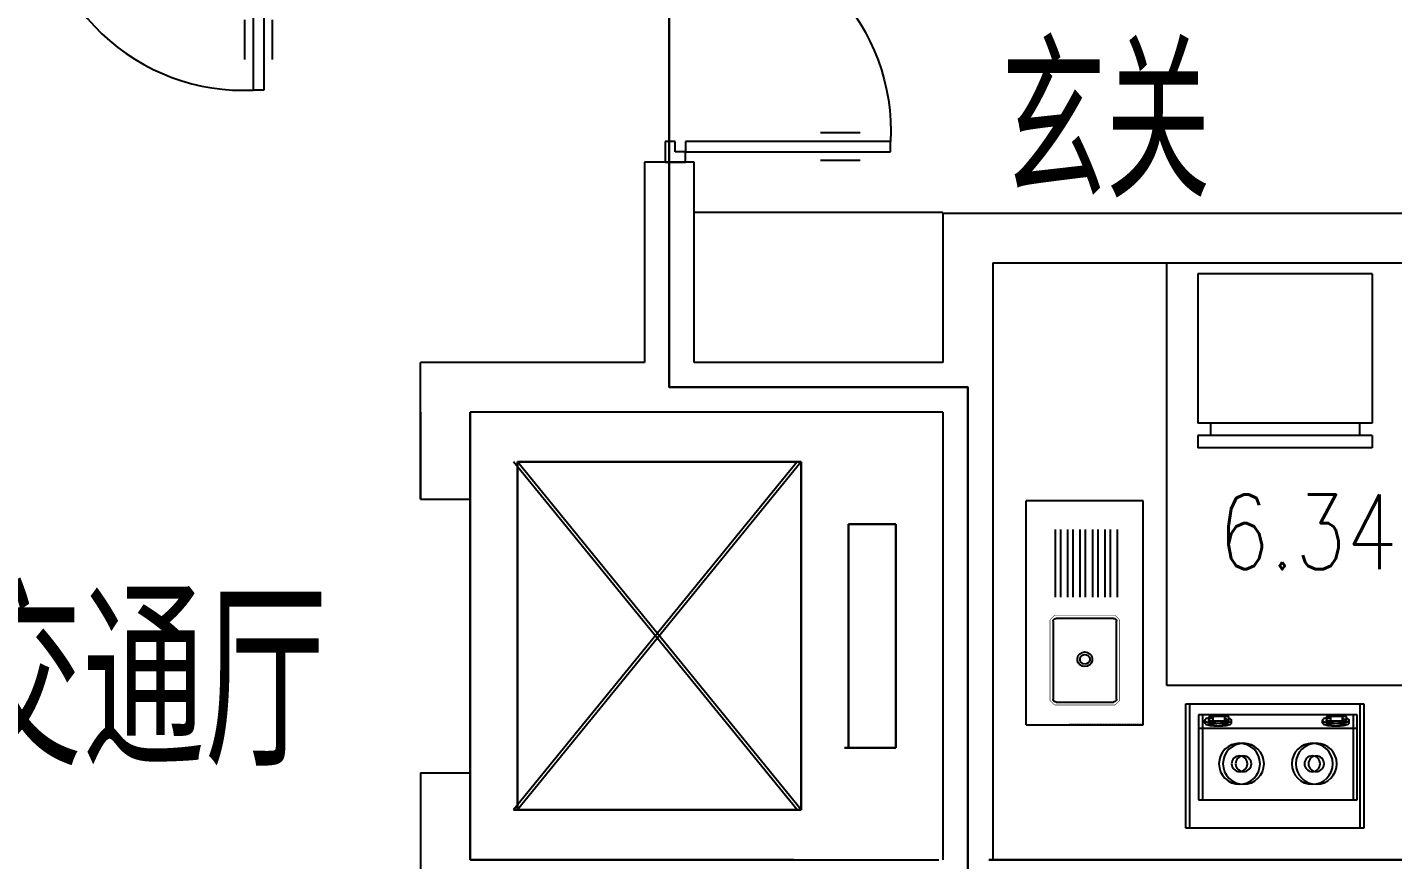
# Model space of a CAD drawing. Header units: millimetres. Extents: x 1143 to 39838, y 578 to 35727.
# Drawn here: x 19792 to 25281, y 17939 to 21287 of the extents above; entities that cross this region are included whole.
import ezdxf
from ezdxf.enums import TextEntityAlignment as Align

# ---------------------------------------------------------------- set-up
doc = ezdxf.new("R2010")
doc.units = ezdxf.units.MM
doc.linetypes.add('HIDDEN', pattern=[7.5, 5, -2.5])
for name, color, linetype in [('3', 7, 'Continuous'), ('JJ', 8, 'Continuous'), ('PUB_TEXT', 7, 'Continuous'), ('PUB_WINDW', 7, 'Continuous'), ('STAIR', 2, 'Continuous'), ('T', 7, 'Continuous'), ('WALL', 255, 'Continuous'), ('WINDOW', 2, 'Continuous')]:
    doc.layers.add(name, color=color, linetype=linetype)
doc.styles.add('DIM_FONT', font='SIMPLEX', dxfattribs={"width": 0.8})
doc.styles.add('HZ', font='txt', dxfattribs={"width": 0.7, "height": 5, "bigfont": 'hztxt'})
doc.styles.get("Standard").update_dxf_attribs({"font": 'arial.ttf'})
doc.styles.add('STYLE1', font='swissko.ttf', dxfattribs={"width": 0.8})

# ---------------------------------------------------------------- blocks, each defined once
blk = doc.blocks.new('A$C373F3183')
at = {"layer": 'JJ', "linetype": 'Continuous'}
for p, q in [((0, 650), (0, 700)), ((700, 700), (0, 700)), ((700, 650), (700, 700)), ((700, 650), (0, 650)), ((50, 600), (50, 650)), ((650, 600), (650, 650)), ((0, 0), (0, 600)), ((700, 600), (0, 600)), ((700, 0), (700, 600)), ((700, 0), (0, 0))]:
    blk.add_line(p, q, dxfattribs=at)
blk = doc.blocks.new('SC')
at = {"layer": 'JJ', "linetype": 'Continuous'}
for p, q in [((120, 427.7), (-350.6, 427.7)), ((-350.6, 427.7), (-350.6, -472.3)), ((120, 427.7), (120, -472.3)), ((-350.6, -472.3), (120, -472.3))]:
    blk.add_line(p, q, dxfattribs=at)
at = {"layer": 'JJ', "linetype": 'HIDDEN'}
blk.add_line((-350.6, 427.7), (-50.6, 427.7), dxfattribs=at)
at = {"layer": 'JJ'}
for p, q in [((0, 336.4), (-231.3, 336.4)), ((-243.5, 324.6), (-243.5, 11.8)), ((12.2, 11.8), (12.2, 324.6)), ((-231.3, 0), (0, 0)), ((-247.4, -85.6), (-247.4, -357.9)), ((-218.9, -85.6), (-218.9, -357.9)), ((-197.4, -85.6), (-197.4, -357.9)), ((-168.9, -85.6), (-168.9, -357.9)), ((-147.4, -85.6), (-147.4, -357.9)), ((-118.9, -85.6), (-118.9, -357.9)), ((-97.4, -85.6), (-97.4, -357.9)), ((-68.9, -85.6), (-68.9, -357.9)), ((-47.4, -85.6), (-47.4, -357.9)), ((-18.9, -85.6), (-18.9, -357.9)), ((2.6, -85.6), (2.6, -357.9))]:
    blk.add_line(p, q, dxfattribs=at)
for points, const_width in [([(-255.7, 330.5), (-237.4, 348.2)], 1.91), ([(-255.7, 330.5), (-255.7, 5.9)], 1.8), ([(6.1, 348.2), (-237.4, 348.2)], 2), ([(6.1, 348.2), (24.3, 330.5)], 1.91), ([(24.3, 5.9), (24.3, 330.5)], 1.8), ([(-237.4, -11.8), (-255.7, 5.9)], 1.91), ([(24.3, 5.9), (6.1, -11.8)], 1.91), ([(-237.4, -11.8), (6.1, -11.8)], 2)]:
    blk.add_lwpolyline(points, dxfattribs=dict(at, const_width=const_width))
for points in [[(-243.5, 324.6), (-242.7, 328.6), (-240.6, 332.2), (-237.4, 334.8), (-233.4, 336.2), (-231.3, 336.4)], [(0, 336.4), (4.2, 335.7), (7.8, 333.6), (10.5, 330.5), (12, 326.6), (12.2, 324.6)], [(-115.7, 194), (-105.2, 192.2), (-96.1, 187.1), (-89.3, 179.3), (-85.7, 169.6), (-85.7, 159.4), (-89.3, 149.8), (-96.1, 141.9), (-105.2, 136.8), (-115.7, 135), (-126.1, 136.8), (-135.2, 141.9), (-142, 149.8), (-145.6, 159.4), (-145.6, 169.6), (-142, 179.3), (-135.2, 187.1), (-126.1, 192.2), (-115.7, 194)], [(-115.7, 183.7), (-108.9, 182.5), (-102.9, 179.2), (-98.5, 174.1), (-96.2, 167.9), (-96.2, 161.2), (-98.5, 154.9), (-102.9, 149.8), (-108.9, 146.5), (-115.7, 145.3), (-122.4, 146.5), (-128.4, 149.8), (-132.8, 154.9), (-135.1, 161.2), (-135.1, 167.9), (-132.8, 174.1), (-128.4, 179.2), (-122.4, 182.5), (-115.7, 183.7)], [(-231.3, 0), (-235.5, 0.7), (-239.1, 2.8), (-241.8, 5.9), (-243.3, 9.8), (-243.5, 11.8)], [(12.2, 11.8), (11.4, 7.8), (9.3, 4.2), (6.1, 1.6), (2.1, 0.2), (0, 0)]]:
    blk.add_lwpolyline(points, dxfattribs=at)
blk = doc.blocks.new('ZT1')
at = {"linetype": 'Continuous'}
for p, q in [((700, 500), (0, 500)), ((0, 500), (0, 0)), ((700, 0), (700, 500)), ((0, 0), (700, 0))]:
    blk.add_line(p, q, dxfattribs=at)
for p, q in [((50.7, 386.9), (673.5, 386.9)), ((50.7, 44.5), (50.7, 386.9)), ((673.5, 386.9), (673.5, 44.5)), ((673.5, 100.2), (50.7, 100.2)), ((76.1, 76.8), (76.1, 66.3)), ((92.7, 51.8), (92.7, 68.5)), ((92.7, 68.5), (157.4, 68.5)), ((157.4, 68.5), (157.4, 51.8)), ((167.9, 77.9), (167.8, 66.2)), ((549.1, 76.8), (549.1, 66.3)), ((565.7, 68.5), (630.4, 68.5)), ((565.7, 51.8), (565.7, 68.5)), ((630.4, 68.5), (630.4, 51.8)), ((640.9, 77.9), (640.8, 66.2)), ((673.5, 44.5), (50.7, 44.5)), ((157.4, 51.8), (92.7, 51.8)), ((630.4, 51.8), (565.7, 51.8))]:
    blk.add_line(p, q)
for points in [[(76.1, 76.8, -0.259034), (78, 80.2, -0.076276), (89.5, 85.1, -0.036515), (103.1, 87.6, -0.026615), (121.9, 88.6, -0.026615), (140.8, 87.6, -0.036515), (154.3, 85.1, -0.076276), (165.9, 80.2, -0.259034), (167.8, 76.8, -0.078462), (167.6, 75.5, -0.056762)], [(76.1, 66.3, -0.259034), (78, 69.7, -0.076276), (89.5, 74.6, -0.036515), (103.1, 77.1, -0.026615), (121.9, 78.1, -0.026615), (140.8, 77.1, -0.036515), (154.3, 74.6, -0.076276), (165.9, 69.7, -0.259034), (167.8, 66.3, -0.259034), (165.9, 62.8, -0.056762), (157.4, 58.8, -0.036515)], [(92.7, 57.1, -0.008736), (89.5, 57.9, -0.076276), (78, 62.8, -0.259034), (76.1, 66.3, -0.259034)], [(549.1, 76.8, -0.259034), (551, 80.2, -0.076276), (562.5, 85.1, -0.036515), (576.1, 87.6, -0.026615), (594.9, 88.6, -0.026615), (613.8, 87.6, -0.036515), (627.3, 85.1, -0.076276), (638.9, 80.2, -0.259034), (640.8, 76.8, -0.078462), (640.6, 75.5, -0.056762)], [(549.1, 66.3, -0.259034), (551, 69.7, -0.076276), (562.5, 74.6, -0.036515), (576.1, 77.1, -0.026615), (594.9, 78.1, -0.026615), (613.8, 77.1, -0.036515), (627.3, 74.6, -0.076276), (638.9, 69.7, -0.259034), (640.8, 66.3, -0.259034), (638.9, 62.8, -0.056762), (630.4, 58.8, -0.036515)], [(565.7, 57.1, -0.008736), (562.5, 57.9, -0.076276), (551, 62.8, -0.259034), (549.1, 66.3, -0.259034)]]:
    blk.add_lwpolyline(points, format="xyb")
for centre, radius in [((215.8, 241.5), 82.5), ((508.4, 241.5), 82.5), ((215.8, 241.5), 31.6), ((508.4, 241.5), 31.6)]:
    blk.add_circle(centre, radius, dxfattribs=at)
at = {"width": 0.8, "flags": 9}
for tag in ['XSIZE', 'YSIZE']:
    blk.add_attdef(tag, (348.3, 500), '', height=0.5, dxfattribs=at)
blk = doc.blocks.new('ZT')
at = {"layer": 'JJ', "linetype": 'Continuous', "rotation": 89.99999999882102}
blk.add_blockref('ZT1', (211.4, -329.8), dxfattribs=at)
blk = doc.blocks.new('M_A23MCU')
for p, q in [((-0.4541, 0.0807), (-0.4541, 0.9053)), ((-0.4541, 0.9053), (-0.4129, 0.9053)), ((-0.4129, 0.9053), (-0.4129, 0.0807)), ((-0.489, 0.7822), (-0.489, 0.6235)), ((-0.378, 0.7822), (-0.378, 0.6235)), ((-0.4953, -0.0018), (-0.4953, 0.0807)), ((-0.4953, 0.0807), (-0.4541, 0.0807)), ((-0.4129, 0.0807), (-0.4541, 0.0807)), ((-0.4541, 0.0807), (-0.4541, 0.0395)), ((0.4529, 0.0807), (0.4529, 0.0395)), ((0.4941, 0.0807), (0.4529, 0.0807)), ((0.4941, -0.0018), (0.4941, 0.0807)), ((-0.4541, 0.0395), (-0.4129, 0.0395)), ((-0.4129, 0.0395), (-0.4129, -0.0018)), ((0.4117, 0.0395), (0.4117, -0.0018)), ((0.4529, 0.0395), (0.4117, 0.0395)), ((-0.4129, -0.0018), (-0.4953, -0.0018)), ((-0.4953, -0.0018), (-0.4953, -0.0018)), ((0.4117, -0.0018), (0.4941, -0.0018)), ((0.4941, -0.0018), (0.4941, -0.0018))]:
    blk.add_line(p, q)
blk.add_arc((-0.3716, 0.0817), 0.8246, 359.9283, 92.866)
blk = doc.blocks.new('1T4F81聚福元')
at = {"layer": '3'}
blk.add_line((-1716, -8897.7), (-2716, -8897.7), dxfattribs=at)
at = {"layer": 'JJ', "linetype": 'Continuous'}
for p, q in [((-816, -10800), (-816, -9100)), ((965.5, -10800), (-816, -10800))]:
    blk.add_line(p, q, dxfattribs=at)
at = {"layer": 'STAIR'}
for p, q in [((-2302, -11300), (-3442, -9900)), ((-2302, -9900), (-3442, -11300)), ((-2286, -9900), (-3426, -9900)), ((-3426, -9900), (-2286, -9900)), ((-2286, -9900), (-3426, -9900)), ((-3426, -9900), (-2286, -9900)), ((-2286, -9900), (-3426, -11300)), ((-2286, -11300), (-3426, -9900)), ((-2286, -9900), (-3426, -11300)), ((-2286, -11300), (-3426, -9900)), ((-2286, -9900), (-3426, -11300)), ((-2286, -11300), (-3426, -9900)), ((-2286, -9900), (-3426, -11300)), ((-2286, -11300), (-3426, -9900)), ((-3426, -9900), (-3426, -11300)), ((-3426, -11300), (-3426, -9900)), ((-3426, -9900), (-3426, -11300)), ((-3426, -11300), (-3426, -9900)), ((-2286, -11300), (-2286, -9900)), ((-2286, -9900), (-2286, -11300)), ((-2286, -11300), (-2286, -9900)), ((-2286, -9900), (-2286, -11300)), ((-3616, -11150), (-3616, -10050)), ((-3616, -10050), (-3616, -11150)), ((-3616, -11150), (-3616, -10050)), ((-3616, -10050), (-3616, -11150)), ((-1906, -10150), (-2096, -10150)), ((-2096, -10150), (-1906, -10150)), ((-1906, -10150), (-2096, -10150)), ((-2096, -10150), (-1906, -10150)), ((-2096, -10150), (-2096, -11050)), ((-2096, -11050), (-2096, -10150)), ((-2096, -10150), (-2096, -11050)), ((-2096, -11050), (-2096, -10150)), ((-1906, -11050), (-1906, -10150)), ((-1906, -10150), (-1906, -11050)), ((-1906, -11050), (-1906, -10150)), ((-1906, -10150), (-1906, -11050)), ((-1922, -11050), (-2112, -11050)), ((-2112, -11050), (-1922, -11050)), ((-1922, -11050), (-2112, -11050)), ((-2112, -11050), (-1922, -11050)), ((-2096, -11050), (-1906, -11050)), ((-1906, -11050), (-2096, -11050)), ((-2096, -11050), (-1906, -11050)), ((-1906, -11050), (-2096, -11050)), ((-2302, -11300), (-3442, -11300)), ((-3442, -11300), (-2302, -11300)), ((-2302, -11300), (-3442, -11300)), ((-3442, -11300), (-2302, -11300)), ((-3426, -11300), (-2286, -11300)), ((-2286, -11300), (-3426, -11300)), ((-3426, -11300), (-2286, -11300)), ((-2286, -11300), (-3426, -11300))]:
    blk.add_line(p, q, dxfattribs=at)
at = {"layer": 'WALL'}
for p, q in [((-2916, -8694.7), (-2916, -9500)), ((-2716, -8694.7), (-2916, -8694.7)), ((-2716, -9500), (-2716, -8694.7)), ((-1716, -8900), (-1716, -9500)), ((-1716, -8900), (1326, -8900)), ((-1516, -9100), (-1516, -11500)), ((-1516, -9100), (1126, -9100)), ((-3816, -10050), (-3816, -9500)), ((-2916, -9500), (-3816, -9500)), ((-1716, -9500), (-2716, -9500)), ((-3816, -9700), (-3816, -10050)), ((-3816, -10050), (-3816, -9700)), ((-3816, -9700), (-3816, -10050)), ((-1716, -9700), (-3616, -9700)), ((-1716, -9700), (-3616, -9700)), ((-1716, -9700), (-3616, -9700)), ((-1716, -9700), (-3616, -9700)), ((-3616, -10050), (-3616, -9700)), ((-3616, -9700), (-3616, -10050)), ((-3616, -10050), (-3616, -9700)), ((-3616, -9700), (-3616, -10050)), ((-1716, -9700), (-1716, -10100)), ((-1716, -9700), (-1716, -11500)), ((-3816, -10050), (-3616, -10050)), ((-3816, -10050), (-3616, -10050)), ((-3816, -10050), (-3616, -10050)), ((-3816, -10050), (-3616, -10050)), ((-3816, -11150), (-3816, -11500)), ((-3816, -11150), (-3616, -11150)), ((-3816, -11150), (-3616, -11150)), ((-3816, -11150), (-3616, -11150)), ((-3816, -11150), (-3816, -11800)), ((-3816, -11150), (-3616.5, -11150)), ((-3815.5, -11150.5), (-3815, -11150)), ((-3815, -11150), (-3616, -11150)), ((-3616, -11150.5), (-3616.5, -11150)), ((-3616.5, -11150), (-3616, -11150.5)), ((-3616, -11150), (-3616, -11500)), ((-3616, -11500), (-3616, -11150)), ((-3616, -11150), (-3616, -11500)), ((-3616, -11500), (-3616, -11150)), ((-3616, -11150.5), (-3616, -11499.5)), ((-3616, -11499.5), (-3615.5, -11500)), ((-2316, -11500), (-3616, -11500)), ((-3615.5, -11500), (-1732, -11500)), ((-1532, -11500), (1110.1, -11500)), ((1110.1, -11500), (-1532, -11500))]:
    blk.add_line(p, q, dxfattribs=at)
at = {"layer": 'WINDOW'}
for points in [[(-100, -4400), (-200, -4400), (-200, 800), (0, 800), (0, -1000), (7200, -1000), (7200, -10200), (7200, -10300), (1326, -10300), (1326, -11600), (-1616, -11600), (-1616, -9600), (-2816, -9600), (-2816, -7600), (-2816, -7500), (-100, -7500)], [(-7600, -7500), (-2816, -7500), (-2816, -9600), (-1616, -9600), (-1616, -11600), (-3716, -11600), (-3716, -13797.7), (-3716, -18400), (-3716, -18500), (-6400, -18500), (-6400, -11600), (-8500, -11600), (-8500, -9600), (-7600, -9600)]]:
    blk.add_lwpolyline(points, close=True, dxfattribs=at)
at = {"layer": 'JJ', "linetype": 'Continuous', "xscale": -1}
for name, p, rotation in [('A$C373F3183', (-690.9, -9143.8), 180), ('ZT', (-409.8, -11084.1), 270.0000000000614), ('ZT', (-393.8, -11084.1), 270.0000000000614)]:
    blk.add_blockref(name, p, dxfattribs=dict(at, rotation=rotation))
at = {"layer": 'JJ', "linetype": 'Continuous', "rotation": 179.9999999999385}
blk.add_blockref('SC', (-1261.2, -10529.5), dxfattribs=at)
at = {"layer": 'WINDOW', "xscale": 1000, "zscale": 1000}
for p, yscale, rotation in [((-4900, -7499.5), 1000, 180), ((-2831.5, -8199.4), -1000, 89.99999999999912)]:
    blk.add_blockref('M_A23MCU', p, dxfattribs=dict(at, yscale=yscale, rotation=rotation))
at = {"style": 'DIM_FONT', "oblique": -180, "text_generation_flag": 4, "width": 0.8, "flags": 9}
for tag, p, rotation in [('XSIZE', (1326.3, -15051.1), 135), ('YSIZE', (1326.3, -15051.1), 135), ('XSIZE', (3900.1, -18100), 45), ('YSIZE', (3900.1, -18100), 45)]:
    blk.add_attdef(tag, p, '', height=0.5, rotation=rotation, dxfattribs=at)
at = {"layer": 'JJ', "oblique": -180, "text_generation_flag": 4, "width": 0.8, "flags": 9}
for p in [(1764.7, -14093.6), (2339, -19893.8)]:
    blk.add_attdef('XSIZE', p, '', height=0.441, dxfattribs=at)
blk.add_attdef('XSIZE', (-13521.8, -18540), '', height=0.441, rotation=90, dxfattribs=at)
at = {"layer": 'PUB_TEXT', "style": 'DIM_FONT', "width": 0.8}
blk.add_text('6.34m', height=300, dxfattribs=at).set_placement((419.5, -10181.9, -1533.8), align=Align.MIDDLE_RIGHT)
at = {"layer": 'T'}
for s, style, width, p in [('玄关', 'HZ', 0.7, (-1480.7, -8838.1)), ('交通厅', 'STYLE1', 0.6, (-5665.5, -11059.2, -1600))]:
    blk.add_text(s, height=600, dxfattribs=dict(at, style=style, width=width)).set_placement(p)

msp = doc.modelspace()

# ---------------------------------------------------------------- block references
at = {"layer": 'PUB_WINDW'}
msp.add_blockref('1T4F81聚福元', (25189.3, 29439.1), dxfattribs=at)

doc.saveas('drawing.dxf')
